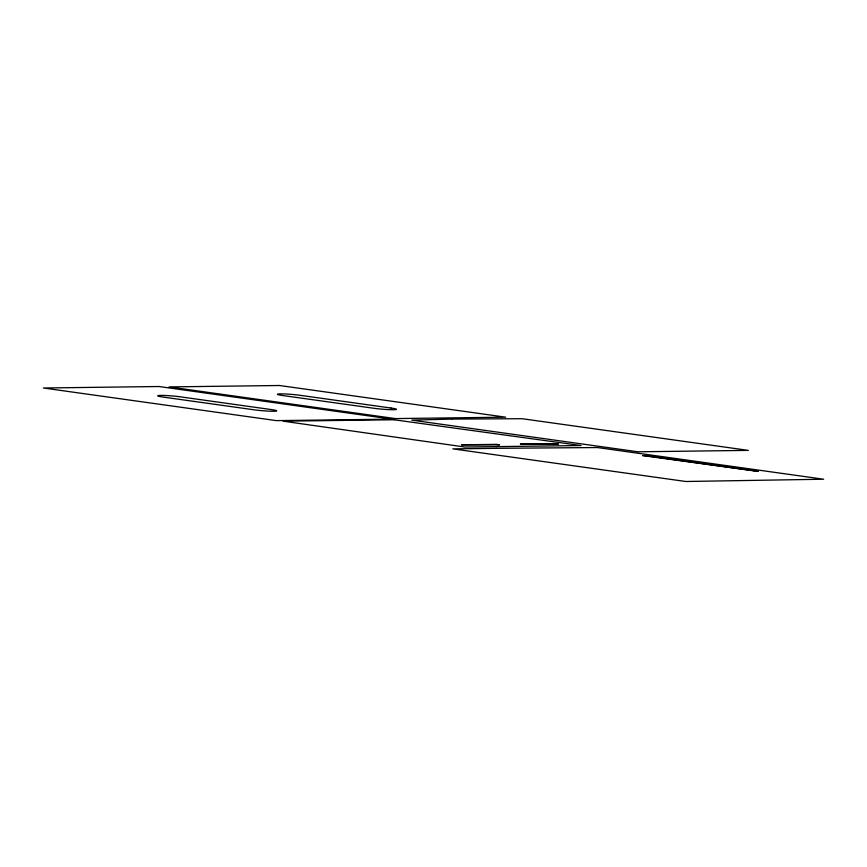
<?xml version="1.0" encoding="UTF-8"?>
<svg xmlns="http://www.w3.org/2000/svg" width="867" height="867" viewBox="0 0 867 867"><rect width="100%" height="100%" fill="white"/><g stroke="black" fill="none" stroke-linecap="round" stroke-linejoin="round"><path stroke-width="1.3" d="M158.975 386.519L43.35 387.993L276.378 420.625L392.003 419.151L158.975 386.519M279.445 385.501L169.087 386.91L395.33 418.588L505.699 417.179L279.445 385.501M394.041 419.758L283.119 421.167L464.918 447.025L581.031 445.54L394.041 419.758M451.674 419.086L411.738 420.116L637.982 451.794L748.351 450.385L522.107 418.707L451.674 419.086M496.13 444.381L461.472 444.814L499.522 444.847L496.13 444.381M555.053 443.622L520.395 444.067L558.456 444.099L555.053 443.622M496.173 448.315L452.845 448.868L685.873 481.499L823.65 479.223L597.406 447.545L496.173 448.315M645.297 455.576L642.696 455.608L758.419 471.41L645.297 455.576M390.963 408.032L300.361 395.341A14.295 1.051 4.8 0 0 280.377 393.867A14.295 1.051 4.8 0 0 283.021 395.569L373.634 408.249A14.295 1.051 4.8 0 0 393.618 409.723A14.295 1.051 4.8 0 0 390.963 408.032M271.219 409.56L180.618 396.869A14.295 1.051 4.8 0 0 160.633 395.395A14.295 1.051 4.8 0 0 163.278 397.097L253.89 409.777A14.295 1.051 4.8 0 0 273.874 411.251A14.295 1.051 4.8 0 0 271.219 409.56"/></g></svg>
